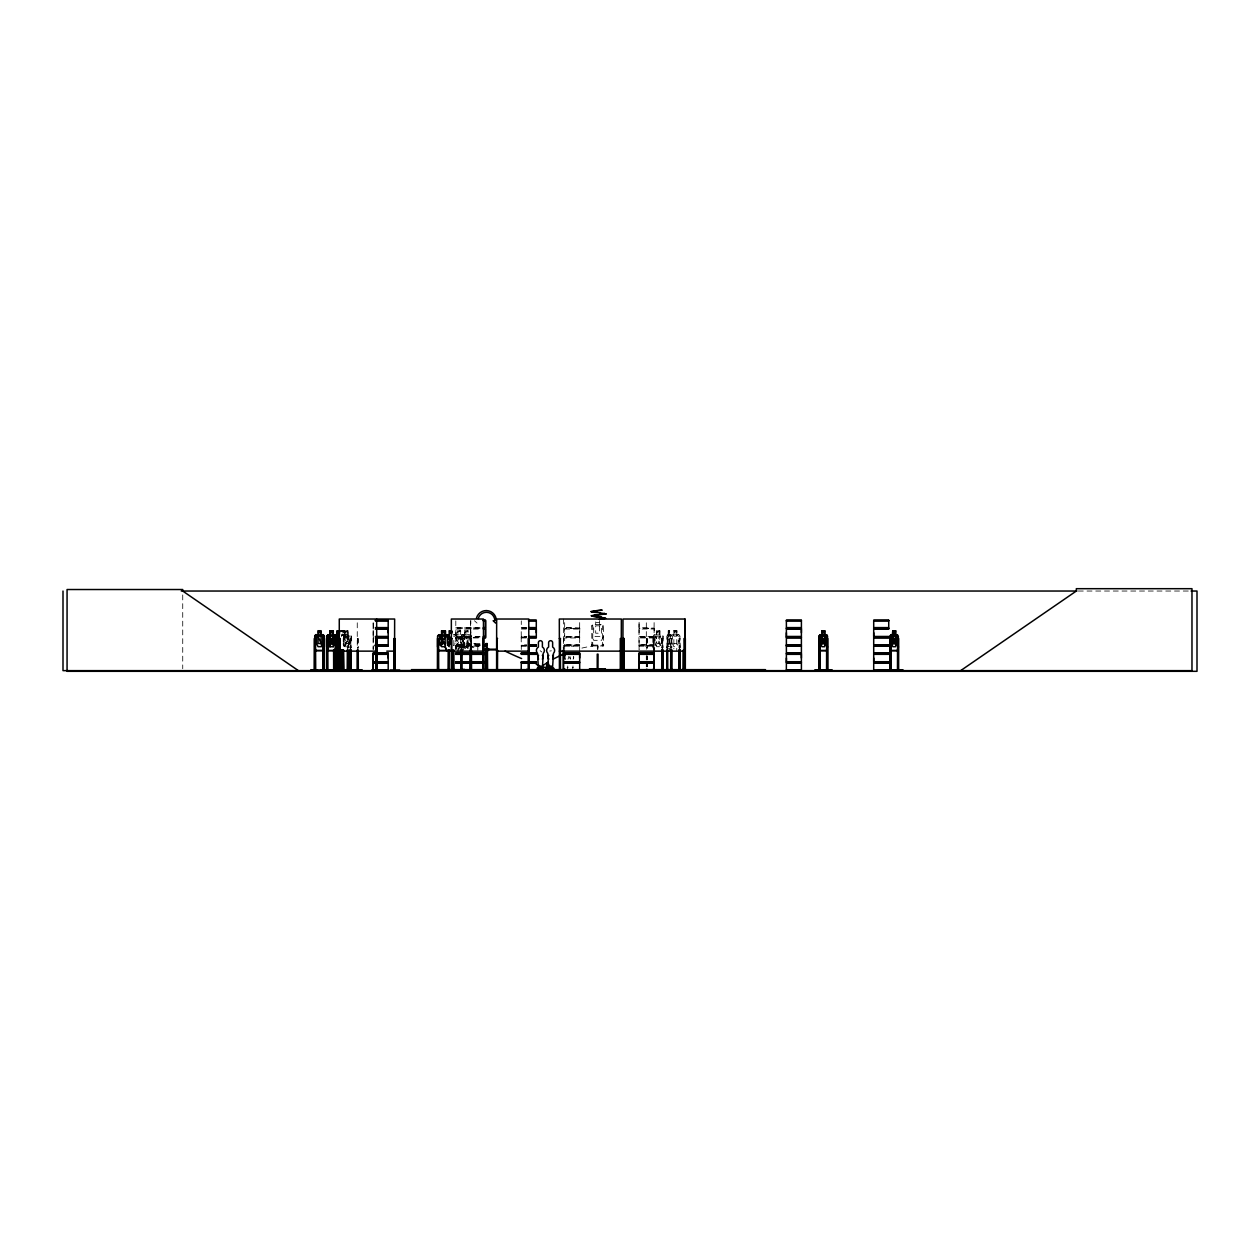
<?xml version="1.0" encoding="UTF-8"?>
<svg xmlns="http://www.w3.org/2000/svg" width="1260" height="1260" viewBox="0 0 1260 1260"><rect width="100%" height="100%" fill="white"/><g stroke="black" fill="none" stroke-linecap="round" stroke-linejoin="round"><path stroke-width="0.75" stroke-dasharray="5 3.75" d="M373.18 636.552L373.18 629.039L373.149 636.725M479.997 628.567L455.695 628.567L455.805 636.552L455.805 632.772M470.531 620.928L470.515 636.552L470.531 632.772M470.799 632.772L470.815 620.487M526.822 628.567L521.167 628.567L521.278 636.552L521.293 632.772M564.669 632.772L564.669 636.505L564.59 628.645L579.852 628.346L564.653 627.606L579.758 628.078M579.663 632.772L579.805 628.504M654.097 632.772L654.271 628.346M479.966 627.606L455.805 627.732L455.805 620.928M479.997 636.977L455.695 636.977L479.966 636.457M470.531 636.505L470.531 649.514M526.853 627.606L521.278 627.732L521.293 620.928M526.822 636.977L521.167 636.977L526.853 636.457M564.669 627.637L564.669 620.928M654.097 652.853L654.097 636.552L639.088 636.457L639.025 628.645L654.239 628.535M470.988 637.245L470.799 652.853M567.52 669.422L567.772 665.989M572.733 669.422L572.985 665.989M579.679 637.765L579.663 636.552L564.606 636.851L579.758 636.93M460.042 650.601L460.042 648.238L458.593 648.034L458.719 650.601M373.322 628.11L373.165 622.267M455.789 627.685L479.997 628.11M373.18 627.732L373.18 620.928M670.603 650.522L671.076 646.711L671.643 650.648M479.966 645.75L455.632 645.577L479.966 645.372M526.837 645.75L521.199 645.719L526.837 645.057L521.293 644.868M521.136 645.23L526.853 645.435M638.93 645.23L654.271 645.577L639.009 645.372M521.278 627.732L526.822 628.11M343.586 636.158L345.618 640.678C338.042 647.341 351.461 647.089 343.287 640.678L345.728 636.3L342.452 634.851M579.82 637.355L564.59 636.899M678.841 650.522L679.88 646.726M350.012 650.522L351.083 646.711M350.453 649.341L351.272 636.111L350.044 634.725L347.949 634.725M661.862 650.522L662.933 646.711M662.303 649.341L663.122 636.111L661.894 634.725L659.799 634.725M639.088 622.267L639.088 627.606L654.255 628.267L638.977 628.11L639.103 620.928M654.192 636.93L638.977 636.977L639.103 629.039L654.113 628.992L654.097 636.505M347.02 650.648L348.201 646.726L348.201 636.127L346.957 634.725L340.389 634.725M470.279 650.522L471.413 646.711M470.752 649.341L471.602 646.726M666.902 647.971L666.808 636.127L668.351 634.725M667.233 650.648L667.406 634.725M455.994 649.246L457.002 636.111L455.6 634.725M456.104 649.341L456.86 636.174L462.058 636.158L459.553 640.694C465.034 646.317 460.357 647.498 458.766 641.545C457.065 647.561 452.529 646.27 457.931 640.678C452.702 636.142 457.364 633.78 458.703 639.781L460.782 636.19L460.593 643.545L456.908 643.545M463.223 650.522L464.546 646.711L463.774 649.341M654.223 637.434L639.009 636.93M373.086 628.078L373.18 628.992M455.71 636.93L455.805 649.514M521.183 636.93L521.293 649.514M603.587 636.363L601.619 640.316L593.712 640.316L591.743 636.363M668.273 634.851L667.674 647.971M343.177 638.615L344.626 636.127L346.248 639.781C347.319 633.748 351.398 636.19 346.957 640.694C351.477 645.435 347.461 647.829 346.311 641.545L344.547 645.356L343.145 642.773M344.232 646.711L346.138 643.545L346.138 636.174L344.232 634.851M462.137 646.175L464.467 646.175M476.863 646.175L479.194 646.175M571 646.175L573.332 646.175M645.435 646.175L647.766 646.175M463.334 645.592L462.01 647.577L457.931 647.435L457.931 651.388M341.444 636.127L342.484 634.725L343.728 636.111L343.539 647.971M341.555 636.19L342.547 634.725M654.129 649.246L653.294 636.127L654.397 634.725L656.617 634.725M462.357 634.725L461.27 636.127L461.207 647.971M462.42 634.725L461.38 636.19L461.444 646.711M591.869 644.774L591.869 645.939L591.743 625.826L593.051 624.503L602.28 624.503L603.587 625.826L603.54 645.939L591.617 645.939M479.95 643.639L463.286 643.498L461.884 644.742L461.884 647.435M462.01 644.805L463.349 643.624L463.16 636.174L464.861 634.851L464.861 630.898L468.058 630.898M673.88 634.851L672.352 636.174L672.352 643.545L673.88 646.711L676.73 646.711L678.258 643.545L678.258 636.174L676.73 634.851M549.754 651.042L551.376 650.822M564.606 645.057L579.694 645.372M454.939 636.174L456.908 634.851L456.781 630.772L460.735 630.772L460.593 634.851L462.577 636.174L462.577 643.545L460.593 646.711L456.908 646.711L454.939 643.545M469.933 648.742C475.508 646.947 470.988 643.876 467.838 648.585C464.877 644.175 460.467 646.9 465.775 648.711M540.115 650.695L541.8 651.987M453.427 636.08L454.419 636.3M1078.261 591.034L1189.219 591.034M596.342 622.534L598.988 622.534M591.743 625.873L592.83 625.873L592.704 645.939M603.54 625.873L602.453 625.873L602.579 645.939M455.805 629.039L479.966 629.087M521.293 629.039L526.853 629.087M564.669 629.039L579.679 629.087L579.663 636.505M340.531 630.772L344.389 630.772L344.389 634.725M464.688 630.772L468.169 630.772L468.058 634.851L469.775 636.174L469.775 643.545L468.058 646.711L464.861 646.711L463.16 643.545M669.737 630.772L668.225 630.772L668.225 634.725M673.785 630.772L676.919 630.772L676.762 634.709L678.888 634.725L679.88 636.111M340.657 630.898L344.232 630.898L344.264 634.851M344.799 630.898L347.918 630.898M456.908 630.898L460.593 630.898M656.649 630.898L659.767 630.898M668.273 630.898L669.69 630.898M673.88 630.898L676.809 630.898M341.302 631.559L343.586 631.559L343.586 632.882L341.302 632.882M453.049 634.725L456.781 634.725M460.735 634.725L464.751 634.725M468.106 634.725L470.389 634.725L471.602 636.111L471.413 647.971M670.714 647.971L670.493 634.709L669.548 634.709L669.564 646.711L668.273 646.711L667.58 643.545M673.88 634.725L671.674 634.725L670.698 636.127L671.832 634.851L678.841 634.709M342.531 634.851L350.075 634.851M454.151 634.851L470.342 634.851M654.381 634.851L661.925 634.851M667.296 634.851L670.603 634.851L670.981 636.095L671.092 647.971M348.201 636.127L346.894 634.851M668.273 636.174L669.58 636.316M673.88 636.174L676.73 636.174M373.322 636.977L373.18 649.514M455.726 637.513L479.997 637.434M521.199 637.513L526.822 637.434M455.789 637.954L479.966 637.954M521.278 637.954L526.853 637.954M564.669 649.514L564.669 637.954L579.679 637.954L579.663 652.853M654.113 637.954L639.088 637.954L639.103 649.514M351.083 638.537L349.965 638.537L349.965 647.971M357.257 638.537L358.234 638.537L358.234 648.191M464.546 638.537L463.459 638.537L463.459 647.971M471.413 638.537L470.263 638.537L470.263 647.971M563.645 638.537L563.22 648.191M646.317 638.537L647.293 638.537L647.293 648.191M654.129 638.537L652.995 638.537L652.995 647.971M662.933 638.537L661.815 638.537L661.815 647.971M670.714 638.537L671.832 638.537L671.832 647.971M668.273 643.545L669.564 643.545M673.88 643.545L676.73 643.545M479.95 644.726L467.381 644.726L467.381 643.639M591.617 644.774L592.956 644.774L592.956 645.939A110.407 98.311 0 0 0 579.442 648.727M479.966 644.868L455.805 644.868L479.966 645.073M654.097 644.868L639.103 644.868L654.129 645.057M592.956 645.104L602.327 645.104M579.694 645.703L564.527 645.293M455.805 646.175L479.966 646.175M521.293 646.175L526.853 646.175M564.669 646.175L579.663 646.175M639.103 646.175L654.097 646.175M461.27 646.726L462.326 650.648M653.373 646.726L654.302 650.648M463.334 647.577L470.704 647.577M567.913 659.106L568.039 659.106A2.677 1.89 -90 0 0 568.402 656.523M567.126 667.658L568.134 667.658M572.339 667.658L573.347 667.658M453.584 645.466L454.419 644.978M477.682 644.805L473.87 643.624L477.808 644.71L477.808 652.129M470.704 645.592L473.87 647.577M474.453 620.755L477.036 623.086M463.286 634.725L464.688 636.111L464.546 647.971M343.255 643.545L344.878 646.711L347.918 646.711L349.54 643.545L349.54 636.174L347.918 634.851L347.949 630.772M638.977 637.434L639.088 649.294M470.878 636.851L470.815 629.087M666.839 646.726L667.39 650.648M654.097 627.606L654.113 620.487M579.663 627.606L579.679 620.487M680.148 647.971L680.148 638.537L679.045 638.537L679.045 647.971M679.912 636.095L679.88 647.971M679.298 638.537L679.298 647.971M676.825 630.772L676.762 650.648M673.864 630.772L673.864 648.837M671.564 638.537L671.485 647.971M669.611 630.772L669.548 650.648M668.351 630.772L668.241 648.837M667.296 638.537L667.28 647.971M662.933 636.174L662.933 647.971M662.697 638.537L662.697 647.971M662.051 638.537L662.051 647.971M659.878 634.725L659.878 630.772L656.539 630.772L656.649 634.851M659.799 630.772L659.689 634.851L661.39 636.174L661.39 643.545L659.767 646.711L656.728 646.711L655.106 643.545L655.106 636.174L656.728 634.851L656.728 630.898M653.893 638.537L653.893 647.971M653.231 638.537L653.231 647.971M647.293 655.94L647.293 659.799M647.293 661.736L647.293 667.532M646.963 638.537L646.963 648.191M646.963 655.94L646.963 659.799M646.963 661.736L646.963 667.532M646.663 638.537L646.663 648.191M646.663 655.94L646.663 659.799M646.663 661.736L646.663 667.532M646.317 622.802L646.317 649.246M646.317 655.94L646.317 659.799M646.317 661.736L646.317 667.532M603.666 645.939L603.666 644.774L602.327 644.774L602.327 645.939M599.634 620.566L599.634 624.503L601.619 625.826L601.619 633.197L600.295 636.363L595.035 636.363L593.712 633.197L593.712 625.826L595.697 624.503L595.697 621.873M597.949 649.215L597.949 645.939L597.838 649.12M597.445 645.939L597.445 649.12M597.334 645.939L597.334 649.215M563.63 619.022L563.63 649.246M471.209 638.537L471.209 647.971M468.058 643.545L468.058 636.174L464.861 636.174L464.861 643.545M464.751 630.772L464.688 634.725M462.01 651.262L462.152 638.537L460.987 638.537L460.987 647.971M458.057 647.577L458.057 651.262M453.836 640.411L453.836 647.971M373.165 637.954L373.165 649.294M357.903 638.537L357.903 648.191M357.604 638.537L357.604 648.191M357.257 622.802L357.257 649.246M351.083 636.174L351.083 647.971M350.847 638.537L350.847 647.971M350.201 638.537L350.201 647.971M348.264 647.971L348.374 638.537L347.224 638.537L347.224 647.971M348.028 634.725L348.028 630.772L344.689 630.772L344.799 634.851M344.878 630.898L344.878 634.851L343.255 636.174L343.255 641.702M344.232 636.174L344.232 643.545M182.731 594.909L182.731 668.698M569.961 656.523A2.677 1.89 -90 0 0 570.449 659.106L570.575 659.106A2.677 1.89 -90 0 1 570.071 656.523M660.996 645.23L659.941 645.356L658.161 641.545C656.917 647.798 653.011 645.466 657.468 640.678L655.42 636.158L658.098 639.781C659.169 633.748 663.248 636.19 658.807 640.694L660.996 645.23M469.366 645.23L468.2 645.246L466.389 641.545C465.271 647.845 460.845 645.435 465.665 640.678C461.128 636.19 465.16 633.748 466.326 639.781C467.444 633.748 471.744 636.174 467.066 640.694L469.366 645.23M599.634 625.826L595.697 625.826L595.697 633.197L599.634 633.197L599.634 625.826M347.366 631.559L345.413 631.559L345.413 632.882L347.366 632.882L347.366 631.559M459.947 631.559L457.569 631.559L457.569 632.882L459.947 632.882L459.947 631.559M467.491 631.559L465.444 631.559L465.444 632.882L467.491 632.882L467.491 631.559M659.216 631.559L657.263 631.559L657.263 632.882L659.216 632.882L659.216 631.559M669.328 631.559L668.493 632.882L669.328 631.559M676.226 631.559L674.384 631.559L674.384 632.882L676.226 632.882L676.226 631.559M347.918 636.174L344.878 636.174L344.878 643.545L347.918 643.545L347.918 636.174M659.767 636.174L656.728 636.174L656.728 643.545L659.767 643.545L659.767 636.174M579.663 644.868L564.669 644.868L579.694 645.057M573.253 659.106L573.127 659.106A2.677 1.89 -90 0 0 573.615 656.523A2.677 1.89 -90 0 1 573.253 659.106"/><path stroke-width="1.5" d="M373.18 661.721L373.18 654.334M388.175 658.035L388.175 654.334L373.165 654.334L373.165 661.721L388.19 661.721L388.19 654.334M388.175 632.772L388.175 629.087L375.37 629.087M483.32 629.087L485.541 629.087L485.525 636.457L483.32 636.457M536.288 632.772L536.288 629.087L528.79 629.087M579.663 658.035L579.663 654.334L564.653 654.334M654.113 661.721L639.088 661.721L639.103 654.334L654.113 654.334M786.382 661.721L786.382 654.334L801.407 654.334L801.391 661.721L786.382 661.721L786.398 658.035M786.382 636.457L786.382 629.087L801.407 629.087L801.391 636.457L786.382 636.457L786.398 632.772M801.391 658.035L801.391 654.334M801.391 632.772L801.391 629.087M888.725 661.721L873.7 661.721L873.716 658.035M888.725 636.457L873.7 636.457L873.716 632.772M536.303 670.336L520.774 670.477L534.256 670.037M557.408 670.619L569.441 670.619M691.157 670.037L641.56 670.635M542.399 668.824L543.217 653.341A4.016 4.016 0 0 0 542.399 647.026L542.399 642.694A2 2 0 0 0 540.383 640.694A2 2 0 0 0 538.382 642.694L538.382 647.026A4.016 4.016 0 0 0 537.548 653.341L538.382 668.824L542.462 668.871L542.209 670.619M553.172 669.69L553.644 668.02L554.116 670.572L552.4 670.351L553.471 653.341A4.016 4.016 0 0 0 552.636 647.026L552.636 642.694A2 2 0 0 0 550.636 640.694A2 2 0 0 0 548.62 642.694L548.62 647.026A4.016 4.016 0 0 0 547.785 653.341L548.525 666.886M547.045 668.635L547.501 662.933L547.187 670.619L547.612 669.69M373.133 670.619L373.165 663.201L388.19 663.201L388.19 670.32L372.031 669.973L381.875 670.556M550.73 666.509L551.045 667.107M564.511 670.005L564.716 668.887L564.937 670.005M786.334 670.619L786.382 663.201L801.407 663.201L801.407 670.32L786.272 670.367M546.241 670.54C547.218 646.994 552.384 686.747 547.942 662.933L549.785 670.588M601.398 617.227L592.987 616.282L605.666 618.25L603.036 618.896L604.8 618.298L601.24 617.305M545.99 670.54L547.297 662.933M446.213 670.54L501.937 669.989L478.501 670.635M501.921 670.54L446.229 670.477M827.505 646.726L826.466 650.648L819.898 650.648L819.126 646.726M897.388 650.648L898.427 646.726L897.467 650.648L890.82 650.648L890.048 646.726M362.124 670.556L310.81 669.958L317.93 670.619M362.187 670.021L320.67 670.005M335.333 650.648L336.514 646.726L336.577 636.111L335.349 634.725L336.751 636.111L338.105 634.725M323.159 634.693L324.371 636.08L324.371 646.695L323.19 650.633L315.646 650.633M335.302 650.522L336.373 646.711L338.058 650.648M336.577 646.726L335.38 650.648L327.82 650.648L327.033 636.19L327.978 634.851L337.334 634.851L337.223 630.772L337.144 634.725M814.811 670.54L831.962 670.037L814.763 670.556M814.826 670.037L831.962 670.037M885.733 670.54L902.885 670.037L873.668 670.619M540.493 666.509L540.808 667.107M540.099 667.138L540.493 667.233M666.886 670.54L666.902 649.861M310.732 670.525L317.851 670.509M337.207 670.572L336.987 638.537M337.68 670.037L337.932 638.537M656.334 670.54L639.009 670.351L639.088 663.201L654.113 663.201M656.365 670.037L639.103 670.115L639.103 663.201M556.495 670.635L557.062 670.556M560.196 670.619L560.227 669.47M624.519 669.973L620.014 670.477L620.188 669.47M335.144 670.54L335.097 669.47L336.42 669.47M327.695 649.798L333.853 634.725M451.93 670.619L451.962 669.47M452.592 670.477L452.639 669.47M485.982 670.54L486.297 644.852M588.262 670.241L589.27 670.43L589.428 669.076L605.477 669.344L589.428 669.296M589.318 669.422L589.475 670.635M592.987 616.282L591.413 615.605M333.207 646.711L334.798 643.545L334.798 636.174L333.238 634.851M334.845 643.545L333.238 646.711L330.214 646.711L328.624 643.545L328.624 636.174L330.214 634.851L330.136 630.772M451.096 641.545C449.379 647.561 444.859 646.27 450.245 640.678C445.016 636.142 449.678 633.78 451.017 639.781M333.349 636.127L331.569 639.781L328.939 636.158L330.939 640.678C326.45 645.419 330.577 647.86 331.616 641.545C332.75 647.845 336.688 645.435 332.262 640.694L334.278 636.158L330.214 636.174L330.246 643.545L333.238 643.545L333.207 636.174M591.57 615.793L593.271 616.282M889.954 636.127L890.048 670.635L889.954 636.127L890.946 634.725L892.852 634.725M550.903 670.005L553.628 670.32M551.313 670.619L552.242 670.588M552.935 670.572L553.943 670.619M567.031 670.635L566.149 670.619M326.844 636.127L327.931 634.725L326.844 636.127L326.923 670.635M315.772 634.693L314.654 636.111L315.803 634.819L323.19 634.819M333.9 636.127L334.924 634.725M333.995 636.19L335.002 634.725M451.93 650.648L438.779 650.648L437.566 646.726L437.566 636.127L438.811 634.725L441.504 634.725M437.692 636.19L438.874 634.851L449.237 634.851L449.095 630.772L451.726 630.772M446.402 634.725L445.142 636.127L445.142 646.726L446.371 650.648M541.721 670.43L543.391 670.115L543.391 668.02L542.934 669.69M548.856 670.351L547.88 662.933M328.639 636.174L330.246 634.851M335.695 636.174L337.334 634.851M960.656 670.635L1076.323 591.034L1076.323 588.688L1191.976 588.688L1191.976 670.635L63 670.635L63 591.034M449.237 634.851L447.253 636.174L447.253 643.545L449.237 646.711M556.101 670.446L556.904 670.603M574.513 670.635L573.804 670.446M596.831 610.596L602.17 610.108L590.814 611.588L594.736 612.313M591.57 611.683L596.846 610.612M536.996 670.635L537.311 670.351M541.847 670.635L538.115 670.619L542.462 669.989M538.713 670.619L539.548 670.588M539.485 670.619L538.445 670.273M543.076 670.619L542.493 670.43M543.328 670.351L537.374 670.115L537.374 668.02L537.847 669.69M873.668 645.073L888.741 645.451M550.966 666.886L550.51 667.233M599.351 619.322L603.729 618.849M600.059 612.943L606.359 613.966C582.687 616.14 600.075 615.384 604.501 613.368M337.066 636.3L336.073 636.568M181.251 591.034L1076.922 591.034M1191.094 591.034L1197 591.034L1197 671.312L67.063 671.312L67.063 589.523L182.731 589.523L182.731 591.034L298.384 670.635M375.354 620.188L388.206 620.188M483.32 620.172L485.541 620.188M528.79 620.188L536.303 620.188M786.366 620.188L801.407 620.188M873.7 620.188L888.741 620.188M375.354 620.456L388.206 620.487L388.175 627.606L375.37 627.606M483.352 620.456L485.541 620.487L485.541 627.606L483.32 627.606M528.554 620.471L536.303 620.487L536.288 627.606L528.79 627.606M375.385 620.928L388.175 620.928M483.305 620.928L485.525 620.928L485.525 627.606M528.491 620.928L536.288 620.928M786.398 620.928L801.391 620.928M873.716 620.928L888.709 620.928M376.866 628.11L388.3 628.11M483.415 628.11L485.635 628.11M528.79 628.11L536.398 628.11M786.272 628.11L801.502 628.11M873.605 628.11L888.836 628.11M376.866 628.567L388.3 628.567M483.415 628.567L485.635 628.567M528.79 628.567L536.398 628.567M786.272 628.567L801.502 628.567M873.605 628.567L888.836 628.567M888.725 629.087L873.7 629.087L873.7 636.457M337.223 634.725L333.238 634.725L333.317 630.772L330.041 630.772L330.104 634.725L327.852 634.725M821.835 630.772L824.717 630.772L824.717 634.725L826.528 634.725L827.505 636.111L827.505 670.635M898.207 670.635L898.333 636.111L897.356 634.725L895.545 634.725L895.639 630.772L892.757 630.772L891.45 643.545L892.852 646.711L895.45 646.711L896.852 643.545L896.852 636.174L895.45 634.851M330.136 630.898L333.238 630.898M337.255 630.898L340.294 630.898M441.646 630.898L445.331 630.898L445.331 634.851M821.929 630.898L824.623 630.898M892.852 630.898L895.545 630.898M339.822 631.559L337.869 631.559L337.869 632.882L339.822 632.882M452.261 631.559L449.883 631.559L449.883 632.882L452.261 632.882M315.677 634.693L317.945 634.693M321.079 634.693L323.237 634.693M449.095 634.725L445.457 634.725L445.457 630.772L441.504 630.772L441.646 634.851L439.661 636.174L439.661 643.545L441.646 646.711L445.331 646.711L446.465 650.522M821.929 634.725L819.929 634.725L819.031 636.127L820.055 634.851L826.481 634.851M890.883 634.851L897.403 634.851M323.111 634.819L324.371 636.08M827.411 636.111L826.434 634.725M445.331 636.174L441.646 636.174L441.646 643.545L445.331 643.545M375.37 636.457L388.19 636.457L388.19 629.087M528.79 636.457L536.303 636.457L536.303 629.087M376.866 636.977L388.3 636.977M483.415 636.977L485.635 636.977M528.79 636.977L536.398 636.977M786.272 636.977L801.502 636.977M873.605 636.977L888.836 636.977M376.866 637.434L388.3 637.434M483.415 637.434L485.635 637.434M528.79 637.434L536.398 637.434M786.272 637.434L801.502 637.434M873.605 637.434L888.836 637.434M375.37 637.954L388.19 637.954L388.19 645.057L375.354 645.073M483.32 637.954L485.541 637.954M528.79 637.954L536.303 637.954M888.725 637.954L873.7 637.954L873.7 645.057L888.741 645.057L873.716 644.868M324.166 638.505L323.048 638.505L323.017 670.635M335.191 638.537L336.325 638.537M336.877 638.537L338.042 638.537L338.058 670.635M339.271 638.537L340.247 638.537L340.2 670.54M451.348 638.537L452.245 638.537M496.66 638.537L497.574 638.537M559.314 638.537L560.48 638.537M621.463 638.537L620.298 638.537L620.298 670.635M622.991 638.537L624.157 638.537L624.173 670.635L624.047 638.537M819.079 638.537L820.15 638.537L820.15 670.635L820.228 669.47L818.968 669.47M890.001 638.537L891.072 638.537L890.851 670.635L890.773 638.537M485.951 643.765L487.132 643.765M487.179 670.635L487.132 643.513L485.951 643.639L485.951 644.852L487.132 644.6M375.385 644.868L388.175 644.868M485.525 644.868L483.305 644.868L485.541 645.073M485.951 644.852L487.132 644.852M528.79 644.852L536.288 644.868M786.398 644.868L801.391 644.868L801.391 637.954L786.382 637.954L786.382 645.057L801.407 645.073M528.79 645.073L536.303 645.073M375.354 645.451L388.206 645.451M483.32 645.435L485.541 645.451M528.79 645.388L536.303 645.451M786.256 645.293L801.407 645.372M375.354 645.703L388.206 645.703M483.352 645.719L485.541 645.703M528.79 645.75L536.303 645.719M888.741 645.75L873.7 645.75L873.716 652.853L888.725 652.853M375.385 646.175L388.175 646.175M483.305 646.175L485.525 646.175M528.491 646.175L536.288 646.175M786.398 646.175L801.391 646.175M873.716 646.175L888.709 646.175M314.732 636.111L314.732 646.695M486.092 648.9L487.431 648.9L487.604 670.556M488.47 649.215L496.834 649.215M488.47 649.892L496.834 649.892M486.092 650.239L487.431 650.239M315.724 650.491L323.19 650.491M327.899 650.522L335.38 650.522M438.874 650.522L451.915 650.522M819.961 650.522L826.481 650.522M890.883 650.522L897.403 650.522M486.092 650.569L487.431 650.569M339.271 651.136L376.661 651.136M386.773 651.136L394.648 651.136M451.348 651.136L483.462 651.136M496.66 651.136L528.775 651.136M559.314 651.136L621.353 651.136M622.991 651.136L685.03 651.136M373.165 652.853L388.19 652.853M455.789 652.853L469.807 652.853M471.523 652.853L485.541 652.853M521.278 652.853L536.303 652.853M564.653 652.853L579.679 652.853M639.088 652.853L654.113 652.853M373.055 653.373L388.3 653.373M455.695 653.373L469.901 653.373M471.429 653.373L485.635 653.373M521.167 653.373L536.398 653.373M564.543 653.373L579.773 653.373M638.977 653.373L654.223 653.373M786.272 653.373L801.502 653.373M873.605 653.373L888.836 653.373M373.055 653.83L388.3 653.83M455.695 653.83L469.901 653.83M471.429 653.83L485.635 653.83M521.167 653.83L536.398 653.83M564.543 653.83L579.773 653.83M638.977 653.83L654.223 653.83M786.272 653.83L801.502 653.83M873.605 653.83L888.836 653.83M487.132 654.208L485.951 654.208L485.951 655.547M455.789 654.334L469.807 654.334M471.523 654.334L485.541 654.334M485.951 654.46L487.132 654.334M521.278 654.334L536.303 654.334M888.725 654.334L873.7 654.334L873.7 661.721M485.951 655.42L487.132 655.294M455.789 661.721L469.807 661.721M471.523 661.721L485.541 661.721M521.278 661.721L536.303 661.721M564.653 661.721L579.679 661.721L579.679 654.334M373.055 662.224L388.3 662.224M455.695 662.224L469.901 662.224M471.429 662.224L485.635 662.224M521.167 662.224L536.398 662.224M564.543 662.224L579.773 662.224M638.977 662.224L654.223 662.224M786.272 662.224L801.502 662.224M873.605 662.224L888.836 662.224M373.055 662.681L388.3 662.681M455.695 662.681L469.901 662.681M471.429 662.681L485.635 662.681M521.167 662.681L536.398 662.681M564.543 662.681L579.773 662.681M638.977 662.681L654.223 662.681M786.272 662.681L801.502 662.681M873.605 662.681L888.836 662.681M455.789 663.201L469.807 663.201M471.523 663.201L485.541 663.201M536.303 663.201L521.278 663.201L521.231 670.619M564.653 663.201L579.679 663.201L579.679 670.32L548.683 670.273L552.715 669.989M888.725 663.201L873.7 663.201L873.7 670.32M314.275 669.438L315.599 669.438M322.938 669.438L324.277 669.438M327.757 669.47L326.419 669.47L326.434 670.635M334.829 669.47L333.49 669.47L333.49 670.635M336.767 669.47L338.168 669.47M339.192 669.47L340.342 669.47M341.035 669.47L343.649 669.47M348.5 669.47L347.099 669.47L347.036 670.54M349.855 669.47L351.193 669.47L351.193 670.635M357.178 669.47L358.328 669.47M375.937 669.47L377.086 669.47M393.923 669.47L395.073 669.47M826.544 669.47L827.82 669.47M889.891 669.47L891.182 669.47M897.467 669.47L898.742 669.47L898.726 670.635M390.065 670.037L399.814 670.037M438.701 669.8L474.579 670.556M372.078 670.037L388.175 670.115M520.774 670.021L536.288 670.115M579.663 670.115L547.942 670.603M588.136 670.414L606.674 670.414L605.556 670.43L605.509 669.186M786.398 670.115L801.391 670.115M873.716 670.115L902.885 670.037M362.187 670.477L320.749 670.525M446.591 636.095L443.441 639.781C442.087 633.78 437.425 636.142 442.654 640.678C437.126 646.333 442.008 647.514 443.504 641.545L445.599 645.246M594.31 612.265L600.343 612.911M591.318 615.809L595.051 614.974M549.218 670.619L549.691 670.603M464.783 669.989L464.546 669.47M449.615 670.556L449.41 669.47M623.227 670.54L623.101 638.537M620.519 670.556L620.566 669.47M349.965 649.861L350.17 670.556M347.681 669.973L347.461 669.47M348.201 670.619L348.122 669.47M339.932 670.54L339.916 638.537M683.991 670.54L683.881 650.128M334.798 636.174L333.207 634.851L333.27 630.772M824.528 634.851L825.93 636.174L825.93 643.545L824.528 646.711L821.929 646.711L820.528 643.545L820.528 636.174L821.929 634.851L821.929 630.772M495.605 623.086L493.164 620.755L494.849 620.755A8.442 8.442 0 0 0 478.249 618.566M447.962 634.851L449.284 636.174L449.237 643.545M336.452 636.174L335.302 634.851L336.325 636.174L336.262 670.635M328.639 643.545L330.246 646.711M317.457 634.693L323.568 649.64M350.091 670.477L350.201 649.861M327.757 670.446L327.663 638.537L326.529 638.537L326.56 670.635M326.844 646.726L327.836 650.648M314.654 646.695L315.74 650.633M679.66 670.572L679.754 669.47M548.352 670.54L547.738 662.933L547.832 666.729M898.632 670.635L898.632 638.537L897.577 638.537L897.482 670.635M898.159 669.47L898.049 670.635M897.86 638.537L897.781 670.635M895.545 630.772L895.545 634.851M892.931 630.898L892.931 634.851M891.151 669.47L891.151 670.635M890.473 669.47L890.426 670.635M827.71 670.635L827.71 638.537L826.654 638.537L826.56 670.635M827.08 669.47L827.237 670.635M826.938 638.537L826.859 670.635M824.623 630.772L824.623 634.851M819.85 638.537L819.929 670.635M819.677 669.47L819.551 670.635M765.466 670.635L765.466 669.643L411.548 669.643L411.548 670.635M763.324 669.643L763.324 670.635M725.035 670.635L710.813 670.635M712.624 669.643L712.624 670.635M712.372 669.643L712.372 670.635M710.482 669.643L710.482 670.635M685.33 670.635L685.346 638.537L683.975 638.537L684.227 670.635L684.243 669.47M685.188 670.635L685.03 619.022L622.991 619.022L622.881 670.635M684.92 619.022L684.92 670.635M683.582 650.128L683.503 670.635M683.251 650.128L683.219 670.635L683.172 669.47M680.148 649.861L680.085 670.635M679.88 649.861L679.88 670.635M679.298 649.861L679.266 670.635M679.045 649.861L679.108 670.635L678.951 669.47M671.927 669.47L671.927 670.635M671.832 649.861L671.674 670.635M671.485 649.861L671.564 670.635M671.202 669.47L671.139 670.635L670.997 649.861M670.73 649.861L670.666 670.635M667.753 669.47L667.721 670.635M667.674 649.861L667.674 670.635M667.28 649.861L667.327 670.635M667.123 669.47L666.965 670.635M663.043 669.47L663.043 670.635M662.933 649.861L662.902 670.635M662.697 649.861L662.697 670.635M662.224 669.47L662.224 670.635M662.051 649.861L661.941 670.635M661.815 649.861L661.705 670.635M654.129 649.861L654.239 670.635M653.893 649.861L653.987 670.635M653.72 669.47L653.751 670.635M653.373 669.47L653.404 670.635M653.026 669.47L653.231 670.635M652.9 669.47L652.995 670.635M647.278 669.47L647.372 670.635M647.041 669.8L647.041 670.635M646.837 669.47L646.789 670.635M646.663 669.47L646.585 670.635M646.285 669.47L646.317 670.635M639.088 654.334L639.088 661.721M621.59 669.47L621.59 670.635M621.212 669.47L621.196 670.635L621.353 619.022L559.314 619.022L559.424 670.635L559.582 669.47M605.335 669.076L605.335 670.635M597.98 669.186L598.059 654.145L597.24 654.145L597.224 669.186M563.755 669.47L563.755 670.635M563.63 650.128L563.645 670.635M563.204 650.128L563.22 670.635M560.369 638.537L560.48 670.635M559.204 669.47L558.967 670.005M551.549 669.69L551.549 666.178L549.707 666.178L549.707 669.69M542.147 668.871L542.147 669.989M541.312 669.69L541.312 666.178L539.469 666.178L539.469 669.69M529.184 670.635L529.137 638.537L528.223 638.537L528.16 670.635M528.838 670.635L528.775 619.022L496.66 619.022L496.598 670.635M528.523 669.47L528.523 670.635M526.585 669.47L526.585 670.635M526.459 669.47L526.459 670.635M524.459 669.643L524.459 670.635M499.401 669.643L499.401 670.635M497.621 669.47L497.637 670.635M497.574 650.128L497.369 670.635L497.212 638.537M497.023 638.537L496.96 670.635M486.344 650.569L486.344 670.635M485.541 629.087L485.541 636.457M483.872 670.635L483.808 638.537L482.911 638.537L482.911 670.635L482.863 669.47M483.462 670.635L483.462 619.022L451.348 619.022L451.348 670.635M483.273 638.537L483.21 670.635M479.335 669.643L479.335 670.635M477.304 669.643L477.304 670.635M471.413 649.861L471.523 670.635M471.209 649.861L471.319 670.635M471.067 669.47L471.035 670.635M470.61 669.47L470.641 670.635M470.468 649.861L470.358 670.635M470.263 649.861L470.153 670.635M464.42 669.47L464.42 670.635M463.585 669.47L463.585 670.635M463.459 669.47L463.334 670.635M462.247 669.47L462.247 670.635M462.152 649.861L462.042 670.635M461.79 669.47L461.758 670.635M461.207 649.861L461.207 670.635M460.987 649.861L461.097 670.635M454.041 669.643L454.041 670.635L453.836 649.861M453.726 669.47L453.71 670.635M452.749 649.861L452.749 670.635M452.245 650.128L452.324 670.635M451.71 638.537L451.726 670.635L451.647 669.47M449.284 649.861L449.159 670.635M448.308 669.47L448.308 670.635M448.198 649.861L448.072 670.635M438.701 670.635L438.574 638.537L437.488 638.537L437.393 670.635M438.448 669.47L438.448 670.635M437.614 669.47L437.614 670.635M415.438 670.635L401.2 670.635M413.894 669.643L413.894 670.635M412.067 669.973L411.863 669.643M394.978 670.635L394.978 638.537L394.002 638.537L393.939 670.635M394.963 669.47L394.726 670.635M394.522 670.635L394.648 619.022L339.271 619.022L339.271 670.635M394.349 638.537L394.27 670.635M377.071 670.635L376.992 638.537L376.016 638.537L375.952 670.635M376.661 619.022L376.74 670.635M376.362 638.537L376.535 670.635M376.283 669.47L376.283 670.635M373.18 663.201L373.18 670.115M358.234 650.128L358.312 670.635M357.966 669.47L357.966 670.635M357.903 650.128L357.777 670.635M357.604 650.128L357.604 670.635M357.257 650.128L357.257 670.635M351.083 649.861L351.052 670.635M350.847 649.861L350.847 670.635M350.375 669.47L350.375 670.635M348.264 649.861L348.39 670.635M347.335 649.861L347.209 670.635M343.539 649.861L343.649 670.635L343.303 649.861M343.13 669.47L343.161 670.635M342.815 669.47L342.783 670.635M342.641 649.861L342.547 670.635M342.405 649.861L342.31 670.635M342.043 649.861L342.153 670.635M341.901 669.47L341.87 670.635M341.555 669.47L341.523 670.635M341.381 649.861L341.381 670.635M341.145 649.861L341.05 670.635M339.617 638.537L339.838 670.635M339.538 669.47L339.538 670.635M338.751 636.174L338.751 643.545M336.719 636.111L336.767 670.635M336.073 638.537L336.073 670.635M335.9 669.47L335.9 670.635M335.443 638.537L335.585 670.635M335.191 647.971L335.255 670.635M334.735 649.861L334.829 670.635M334.498 649.861L334.357 670.635L334.325 669.47M333.837 649.861L333.837 670.635M333.601 649.861L333.664 670.635M327.411 638.537L327.411 670.635M327.238 669.47L327.238 670.635M324.293 636.08L324.135 670.619L323.914 638.505M323.788 669.438L323.741 670.619M323.458 669.438L323.426 670.619M323.284 638.505L323.19 670.619M315.599 670.619L315.504 638.505L314.386 638.505L314.275 670.619M315.252 638.505L315.362 670.619M315.126 669.438L315.079 670.619M314.764 669.438L314.795 670.619M314.622 638.505L314.622 670.619M542.682 665.721A110.407 98.311 0 0 1 548.273 662.051M554.101 658.697A110.407 98.311 0 0 1 563.267 654.287M548.21 668.54A96.028 25.011 19.6 0 1 543.706 667.012M539.217 665.438A96.028 25.011 19.6 0 1 536.24 664.351M521.624 658.586A96.028 25.011 19.6 0 1 505.071 651.105M565.236 659.106A2.677 1.89 -90 0 1 565.236 655.326M476.469 618.124A10.111 10.111 0 0 1 496.361 620.755M552.589 655.31A2.677 2.677 0 0 1 552.589 659.09M548.809 659.09A2.677 2.677 0 0 1 548.809 655.31M542.351 655.31A2.677 2.677 0 0 1 542.351 659.09M538.555 659.09A2.677 2.677 0 0 1 538.555 655.31M825.804 645.23L824.843 645.246L823.363 641.545L820.937 645.388L822.764 640.678L821.016 636.158L823.316 639.781L825.694 636.158L823.93 640.694L825.804 645.23M896.726 645.23L895.828 645.356L894.285 641.545L891.859 645.388L893.686 640.678L891.938 636.158L894.238 639.781L896.616 636.158L894.852 640.694L896.726 645.23M322.654 643.513L321.048 646.679L318.055 646.679L316.449 643.513L316.449 636.142L318.055 634.819L317.945 630.74L321.158 630.74L321.048 634.819L322.654 636.142L322.654 643.513M558.385 670.288L559.125 670.635L558.385 670.288M571.505 670.288L572.276 670.603L571.505 670.288M801.407 620.487L786.366 620.456L786.398 627.606L801.407 627.606L801.407 620.487M888.741 620.456L873.7 620.487L873.716 627.606L888.725 627.606L888.725 620.487M320.512 631.528L318.591 631.528L318.591 632.851L320.512 632.851L320.512 631.528M332.703 631.559L330.75 631.559L330.75 632.882L332.703 632.882L332.703 631.559M444.67 631.559L442.307 631.559L442.307 632.882L444.67 632.882L444.67 631.559M824.072 631.559L822.386 631.559L822.386 632.882L824.072 632.882L824.072 631.559M894.994 631.559L893.308 631.559L893.308 632.882L894.994 632.882L894.994 631.559M321.048 636.142L318.055 636.142L318.055 643.513L321.048 643.513L321.048 636.142M824.528 636.174L821.929 636.174L821.929 643.545L824.528 643.545L824.528 636.174M895.45 636.174L892.852 636.174L892.852 643.545L895.45 643.545L895.45 636.174M801.407 645.703L786.366 645.703L786.398 652.853L801.407 652.853L801.407 645.75M488.47 648.632L485.494 648.632L485.494 650.475L488.47 650.475L488.47 648.632M819.283 670.635L819.22 636.19L819.126 670.635M527.011 670.635L527.121 669.47L526.995 670.635"/></g></svg>
